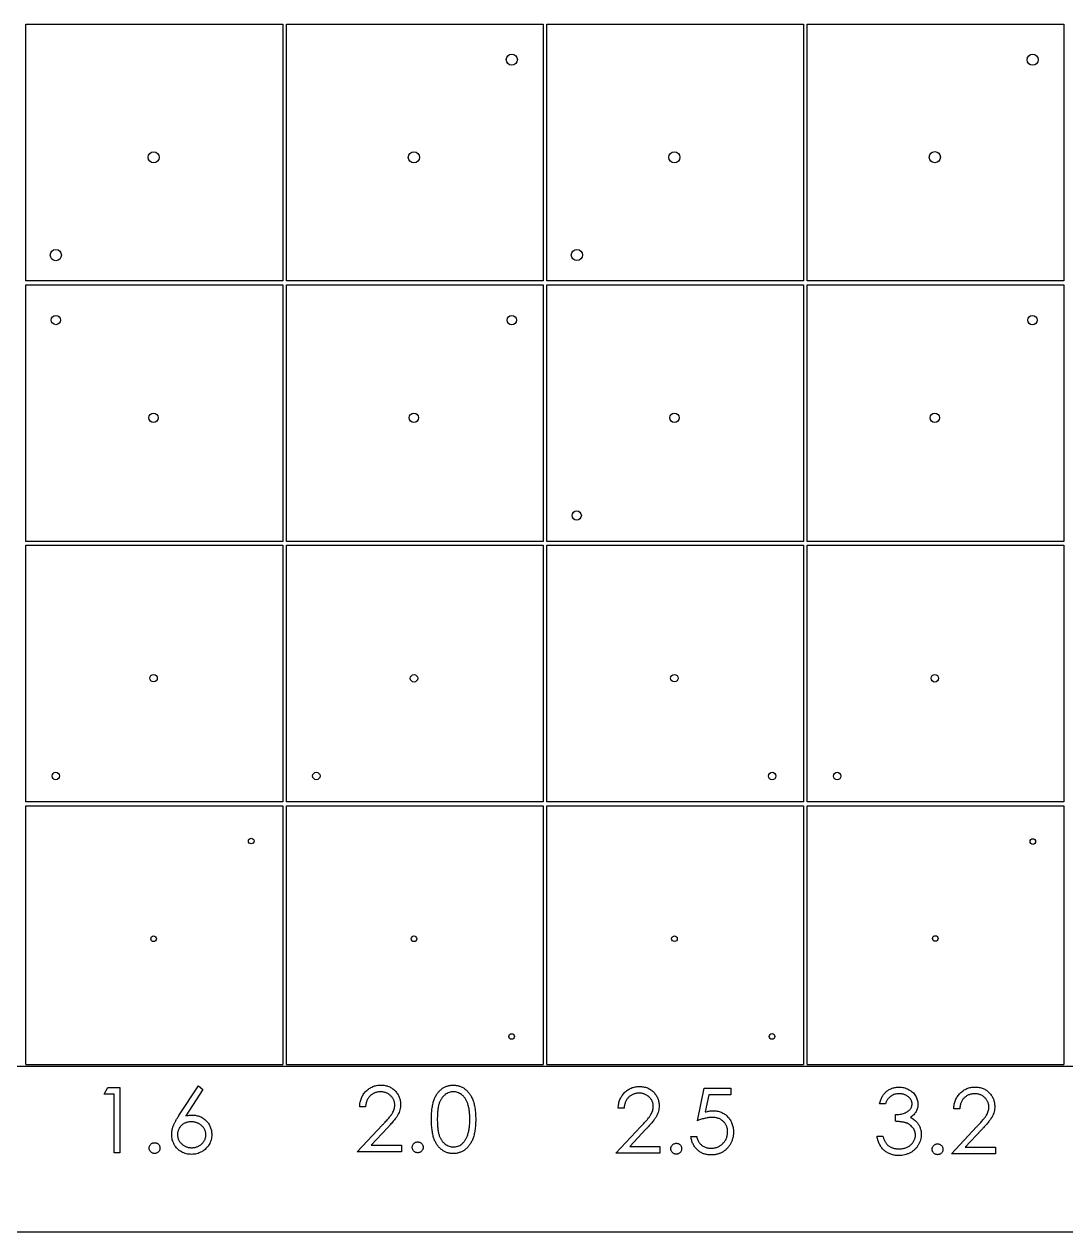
# Model space of a CAD drawing. Header units: millimetres. Extents: x -115 to 115, y -70 to 70.
# Drawn here: x -5.2 to 50.8, y -70 to -5.1 of the extents above; entities that cross this region are included whole.
import ezdxf

# ---------------------------------------------------------------- set-up
doc = ezdxf.new("R2010")
doc.units = ezdxf.units.MM

msp = doc.modelspace()

# ---------------------------------------------------------------- linework, layer by layer
at = {"color": 7, "linetype": 'Continuous', "lineweight": 25}
for p, q in [((-5.107, -18.9), (-5.107, -5.1)), ((-5.107, -5.1), (8.693, -5.1)), ((8.693, -5.1), (8.693, -18.9)), ((8.893, -18.9), (8.893, -5.1)), ((8.893, -5.1), (22.693, -5.1)), ((22.693, -5.1), (22.693, -18.9)), ((22.893, -5.1), (36.693, -5.1)), ((22.893, -18.9), (22.893, -5.1)), ((36.693, -5.1), (36.693, -18.9)), ((36.893, -18.9), (36.893, -5.1)), ((36.893, -5.1), (50.693, -5.1)), ((50.693, -5.1), (50.693, -18.9)), ((8.693, -18.9), (-5.107, -18.9)), ((-5.107, -32.9), (-5.107, -19.1)), ((-5.107, -19.1), (8.693, -19.1)), ((8.693, -19.1), (8.693, -32.9)), ((22.693, -18.9), (8.893, -18.9)), ((8.893, -19.1), (22.693, -19.1)), ((8.893, -32.9), (8.893, -19.1)), ((22.693, -19.1), (22.693, -32.9)), ((36.693, -18.9), (22.893, -18.9)), ((22.893, -19.1), (36.693, -19.1)), ((22.893, -32.9), (22.893, -19.1)), ((36.693, -19.1), (36.693, -32.9)), ((50.693, -18.9), (36.893, -18.9)), ((36.893, -32.9), (36.893, -19.1)), ((36.893, -19.1), (50.693, -19.1)), ((50.693, -19.1), (50.693, -32.9)), ((8.693, -32.9), (-5.107, -32.9)), ((22.693, -32.9), (8.893, -32.9)), ((36.693, -32.9), (22.893, -32.9)), ((50.693, -32.9), (36.893, -32.9)), ((-5.107, -46.9), (-5.107, -33.1)), ((-5.107, -33.1), (8.693, -33.1)), ((8.693, -33.1), (8.693, -46.9)), ((8.893, -33.1), (22.693, -33.1)), ((8.893, -46.9), (8.893, -33.1)), ((22.693, -33.1), (22.693, -46.9)), ((22.893, -46.9), (22.893, -33.1)), ((22.893, -33.1), (36.693, -33.1)), ((36.693, -33.1), (36.693, -46.9)), ((36.893, -33.1), (50.693, -33.1)), ((36.893, -46.9), (36.893, -33.1)), ((50.693, -33.1), (50.693, -46.9)), ((8.693, -46.9), (-5.107, -46.9)), ((-5.107, -61), (-5.107, -47.1)), ((-5.107, -47.1), (8.693, -47.1)), ((8.693, -47.1), (8.693, -61)), ((22.693, -46.9), (8.893, -46.9)), ((8.893, -47.1), (22.693, -47.1)), ((8.893, -61), (8.893, -47.1)), ((22.693, -47.1), (22.693, -61)), ((36.693, -46.9), (22.893, -46.9)), ((22.893, -61), (22.893, -47.1)), ((22.893, -47.1), (36.693, -47.1)), ((36.693, -47.1), (36.693, -61)), ((50.693, -46.9), (36.893, -46.9)), ((36.893, -47.1), (50.693, -47.1)), ((36.893, -61), (36.893, -47.1)), ((50.693, -47.1), (50.693, -61)), ((-5.107, -61), (8.693, -61)), ((8.893, -61), (22.693, -61)), ((22.893, -61), (36.693, -61)), ((36.893, -61), (50.693, -61)), ((-103.307, -61.1), (106.893, -61.1)), ((-0.91, -62.606), (-0.705, -62.247)), ((-0.705, -62.247), (-0.058, -62.247)), ((-0.058, -62.247), (-0.058, -65.747)), ((3.116, -63.755), (4.16, -62.157)), ((4.16, -62.157), (4.402, -62.347)), ((30.994, -64.029), (31.353, -62.279)), ((31.353, -62.279), (32.789, -62.279)), ((32.789, -62.279), (32.789, -62.638)), ((-0.372, -62.606), (-0.91, -62.606)), ((-0.372, -65.747), (-0.372, -62.606)), ((4.402, -62.347), (3.477, -63.762)), ((31.598, -62.638), (31.41, -63.558)), ((32.789, -62.638), (31.598, -62.638)), ((13.145, -63.282), (12.831, -63.282)), ((27.045, -63.356), (26.731, -63.356)), ((41.092, -63.117), (40.778, -63.117)), ((45.086, -63.387), (44.771, -63.387)), ((41.63, -64.06), (41.63, -63.701)), ((12.696, -65.705), (14.054, -64.256)), ((14.322, -64.411), (13.446, -65.346)), ((26.596, -65.779), (27.954, -64.33)), ((28.222, -64.485), (27.346, -65.42)), ((30.635, -64.881), (30.949, -64.881)), ((40.643, -64.867), (40.957, -64.867)), ((44.637, -65.81), (45.994, -64.361)), ((46.262, -64.516), (45.386, -65.451)), ((13.446, -65.346), (15.075, -65.346)), ((15.075, -65.346), (15.075, -65.705)), ((27.346, -65.42), (28.975, -65.42)), ((28.975, -65.42), (28.975, -65.779)), ((45.386, -65.451), (47.015, -65.451)), ((47.015, -65.451), (47.015, -65.81)), ((-0.058, -65.747), (-0.372, -65.747)), ((15.075, -65.705), (12.696, -65.705)), ((28.975, -65.779), (26.596, -65.779)), ((47.015, -65.81), (44.637, -65.81)), ((-115, -70), (115, -70))]:
    msp.add_line(p, q, dxfattribs=at)
for centre, radius in [((21.01, -7.006), 0.3), ((49.01, -7.012), 0.3), ((1.755, -12.255), 0.3), ((15.745, -12.257), 0.3), ((29.75, -12.255), 0.3), ((43.75, -12.248), 0.3), ((-3.503, -17.512), 0.3), ((24.508, -17.508), 0.3), ((-3.499, -21), 0.25), ((21.005, -21.001), 0.25), ((48.999, -21.004), 0.25), ((1.747, -26.251), 0.25), ((15.747, -26.254), 0.25), ((29.749, -26.252), 0.25), ((43.746, -26.252), 0.25), ((24.498, -31.504), 0.25), ((1.753, -40.247), 0.2), ((15.753, -40.254), 0.2), ((29.748, -40.248), 0.2), ((43.752, -40.252), 0.2), ((-3.506, -45.503), 0.2), ((10.501, -45.503), 0.2), ((35.005, -45.506), 0.2), ((38.497, -45.506), 0.2), ((7, -49.001), 0.15), ((49.016, -49.026), 0.15), ((1.751, -54.251), 0.15), ((15.75, -54.251), 0.15), ((29.752, -54.247), 0.15), ((43.774, -54.238), 0.15), ((20.999, -59.501), 0.15), ((35, -59.5), 0.15)]:
    msp.add_circle(centre, radius, dxfattribs=at)
for points, knots in [([(12.831, -63.282), (12.833, -63.24), (12.837, -63.158), (12.856, -63.039), (12.883, -62.925), (12.921, -62.817), (12.968, -62.714), (13.025, -62.617), (13.092, -62.526), (13.168, -62.442), (13.251, -62.365), (13.341, -62.298), (13.434, -62.242), (13.532, -62.195), (13.636, -62.16), (13.744, -62.133), (13.857, -62.118), (13.933, -62.116), (13.973, -62.115)], [0, 0, 0, 0, 0.068791, 0.135103, 0.198979, 0.261904, 0.323495, 0.385195, 0.446969, 0.509765, 0.572251, 0.633405, 0.693251, 0.752583, 0.812579, 0.873275, 0.93555, 1, 1, 1, 1]), ([(13.973, -62.115), (14.011, -62.116), (14.086, -62.118), (14.196, -62.133), (14.301, -62.157), (14.4, -62.19), (14.493, -62.235), (14.581, -62.289), (14.664, -62.351), (14.738, -62.424), (14.807, -62.502), (14.866, -62.586), (14.917, -62.672), (14.959, -62.762), (14.99, -62.855), (15.013, -62.952), (15.027, -63.053), (15.029, -63.121), (15.03, -63.156)], [0, 0, 0, 0, 0.0694755, 0.1365168, 0.2007888, 0.2638297, 0.325735, 0.3872907, 0.4495092, 0.5129678, 0.5762752, 0.6375801, 0.6979026, 0.7571721, 0.8165985, 0.8766532, 0.9372896, 1, 1, 1, 1]), ([(16.69, -63.956), (16.69, -63.9), (16.691, -63.791), (16.698, -63.632), (16.71, -63.483), (16.726, -63.344), (16.746, -63.215), (16.772, -63.096), (16.802, -62.986), (16.836, -62.886), (16.875, -62.793), (16.918, -62.707), (16.965, -62.626), (17.015, -62.551), (17.07, -62.482), (17.127, -62.419), (17.189, -62.362), (17.255, -62.31), (17.324, -62.265), (17.394, -62.225), (17.467, -62.19), (17.542, -62.163), (17.619, -62.141), (17.698, -62.126), (17.778, -62.116), (17.833, -62.116), (17.86, -62.115)], [0, 0, 0, 0, 0.068595, 0.133246, 0.194313, 0.251279, 0.304513, 0.354235, 0.400481, 0.443411, 0.484015, 0.523252, 0.561042, 0.5979, 0.633518, 0.668314, 0.702496, 0.736685, 0.770293, 0.803437, 0.835913, 0.86846, 0.900847, 0.933467, 0.966258, 1, 1, 1, 1]), ([(17.86, -62.115), (17.888, -62.116), (17.943, -62.117), (18.025, -62.126), (18.105, -62.141), (18.183, -62.163), (18.259, -62.19), (18.333, -62.225), (18.405, -62.264), (18.475, -62.311), (18.542, -62.363), (18.605, -62.422), (18.665, -62.487), (18.722, -62.557), (18.774, -62.634), (18.823, -62.717), (18.868, -62.807), (18.91, -62.902), (18.947, -63.005), (18.98, -63.116), (19.007, -63.236), (19.03, -63.363), (19.047, -63.5), (19.06, -63.644), (19.066, -63.798), (19.068, -63.902), (19.068, -63.956)], [0, 0, 0, 0, 0.033788, 0.067194, 0.099862, 0.132567, 0.165151, 0.197913, 0.231319, 0.265083, 0.299255, 0.334399, 0.369943, 0.406284, 0.444064, 0.482998, 0.523354, 0.565537, 0.609613, 0.656391, 0.705885, 0.758325, 0.813832, 0.872795, 0.934722, 1, 1, 1, 1]), ([(26.731, -63.356), (26.733, -63.314), (26.737, -63.232), (26.756, -63.113), (26.783, -62.999), (26.821, -62.891), (26.868, -62.788), (26.925, -62.691), (26.992, -62.6), (27.068, -62.516), (27.151, -62.439), (27.24, -62.372), (27.334, -62.316), (27.432, -62.269), (27.536, -62.233), (27.644, -62.207), (27.756, -62.191), (27.833, -62.19), (27.872, -62.189)], [0, 0, 0, 0, 0.0687908, 0.1351033, 0.1989787, 0.2619043, 0.323495, 0.3851954, 0.4469692, 0.5097648, 0.5722506, 0.6334052, 0.6932512, 0.7525832, 0.8125793, 0.8732751, 0.9355499, 1, 1, 1, 1]), ([(27.872, -62.189), (27.911, -62.19), (27.986, -62.192), (28.096, -62.207), (28.201, -62.23), (28.3, -62.264), (28.393, -62.309), (28.481, -62.362), (28.564, -62.425), (28.638, -62.498), (28.707, -62.576), (28.766, -62.66), (28.816, -62.746), (28.859, -62.835), (28.89, -62.929), (28.913, -63.026), (28.927, -63.127), (28.929, -63.195), (28.93, -63.229)], [0, 0, 0, 0, 0.069475, 0.136517, 0.200789, 0.26383, 0.325735, 0.387291, 0.449509, 0.512968, 0.576275, 0.63758, 0.697903, 0.757172, 0.816599, 0.876653, 0.93729, 1, 1, 1, 1]), ([(40.778, -63.117), (40.786, -63.082), (40.803, -63.013), (40.838, -62.915), (40.875, -62.822), (40.921, -62.736), (40.97, -62.655), (41.027, -62.581), (41.088, -62.513), (41.156, -62.452), (41.227, -62.397), (41.303, -62.35), (41.381, -62.31), (41.463, -62.277), (41.548, -62.252), (41.636, -62.233), (41.727, -62.222), (41.788, -62.221), (41.82, -62.22)], [0, 0, 0, 0, 0.072625, 0.141977, 0.208985, 0.273957, 0.336889, 0.398745, 0.460116, 0.520825, 0.580994, 0.640152, 0.698622, 0.757271, 0.816427, 0.876254, 0.937165, 1, 1, 1, 1]), ([(41.82, -62.22), (41.865, -62.221), (41.956, -62.224), (42.089, -62.249), (42.217, -62.288), (42.338, -62.343), (42.452, -62.41), (42.552, -62.49), (42.639, -62.581), (42.712, -62.682), (42.769, -62.79), (42.811, -62.9), (42.837, -63.014), (42.84, -63.091), (42.842, -63.129)], [0, 0, 0, 0, 0.090254, 0.17854, 0.266093, 0.354631, 0.441886, 0.525747, 0.608114, 0.690197, 0.770821, 0.848326, 0.924012, 1, 1, 1, 1]), ([(44.771, -63.387), (44.773, -63.345), (44.777, -63.263), (44.796, -63.144), (44.823, -63.03), (44.861, -62.922), (44.909, -62.819), (44.965, -62.722), (45.033, -62.631), (45.109, -62.547), (45.192, -62.47), (45.281, -62.403), (45.375, -62.347), (45.473, -62.3), (45.576, -62.264), (45.684, -62.238), (45.797, -62.222), (45.874, -62.221), (45.913, -62.22)], [0, 0, 0, 0, 0.068791, 0.135103, 0.198979, 0.261904, 0.323495, 0.385195, 0.446969, 0.509765, 0.572251, 0.633405, 0.693251, 0.752583, 0.812579, 0.873275, 0.93555, 1, 1, 1, 1]), ([(45.913, -62.22), (45.951, -62.221), (46.027, -62.223), (46.137, -62.238), (46.241, -62.261), (46.341, -62.295), (46.434, -62.34), (46.521, -62.393), (46.604, -62.456), (46.679, -62.529), (46.747, -62.607), (46.806, -62.691), (46.857, -62.777), (46.899, -62.866), (46.93, -62.96), (46.954, -63.057), (46.967, -63.158), (46.969, -63.226), (46.97, -63.26)], [0, 0, 0, 0, 0.069475, 0.136517, 0.200789, 0.26383, 0.325735, 0.387291, 0.449509, 0.512968, 0.576275, 0.63758, 0.697903, 0.757172, 0.816599, 0.876653, 0.93729, 1, 1, 1, 1]), ([(13.956, -62.474), (13.929, -62.475), (13.875, -62.476), (13.796, -62.486), (13.721, -62.503), (13.649, -62.526), (13.581, -62.556), (13.516, -62.592), (13.455, -62.636), (13.397, -62.686), (13.345, -62.741), (13.298, -62.803), (13.258, -62.869), (13.222, -62.941), (13.193, -63.019), (13.171, -63.102), (13.154, -63.19), (13.148, -63.251), (13.145, -63.282)], [0, 0, 0, 0, 0.064439, 0.126547, 0.186887, 0.245878, 0.304041, 0.362191, 0.420976, 0.48066, 0.5406, 0.600689, 0.661936, 0.724443, 0.789038, 0.856314, 0.926352, 1, 1, 1, 1]), ([(14.716, -63.184), (14.715, -63.16), (14.714, -63.113), (14.703, -63.044), (14.686, -62.977), (14.662, -62.913), (14.631, -62.851), (14.592, -62.793), (14.548, -62.736), (14.496, -62.683), (14.44, -62.634), (14.38, -62.591), (14.317, -62.555), (14.251, -62.525), (14.182, -62.502), (14.109, -62.486), (14.034, -62.476), (13.983, -62.475), (13.956, -62.474)], [0, 0, 0, 0, 0.061965, 0.122122, 0.180988, 0.239933, 0.299906, 0.359989, 0.421776, 0.486576, 0.551535, 0.615018, 0.677259, 0.73973, 0.80305, 0.866495, 0.931973, 1, 1, 1, 1]), ([(17.871, -62.474), (17.832, -62.476), (17.755, -62.48), (17.64, -62.509), (17.53, -62.559), (17.443, -62.614), (17.376, -62.666), (17.329, -62.712), (17.285, -62.761), (17.244, -62.816), (17.206, -62.874), (17.171, -62.937), (17.14, -63.005), (17.111, -63.077), (17.085, -63.157), (17.064, -63.245), (17.045, -63.341), (17.031, -63.447), (17.019, -63.561), (17.011, -63.685), (17.005, -63.817), (17.004, -63.908), (17.004, -63.955)], [0, 0, 0, 0, 0.0603866, 0.1208832, 0.1827546, 0.247811, 0.2812991, 0.3150876, 0.3497024, 0.3848566, 0.4209662, 0.4585112, 0.4971747, 0.537602, 0.580503, 0.6274675, 0.6783882, 0.7339832, 0.7937467, 0.8577137, 0.9266979, 1, 1, 1, 1]), ([(18.754, -63.955), (18.754, -63.913), (18.753, -63.83), (18.748, -63.71), (18.738, -63.595), (18.726, -63.487), (18.709, -63.384), (18.69, -63.286), (18.665, -63.195), (18.638, -63.11), (18.607, -63.03), (18.573, -62.956), (18.537, -62.887), (18.497, -62.824), (18.455, -62.766), (18.41, -62.714), (18.362, -62.667), (18.295, -62.614), (18.208, -62.559), (18.099, -62.509), (17.986, -62.48), (17.909, -62.476), (17.871, -62.474)], [0, 0, 0, 0, 0.065681, 0.128486, 0.188175, 0.245106, 0.299448, 0.350823, 0.399942, 0.446672, 0.491255, 0.533376, 0.573853, 0.612526, 0.649597, 0.685532, 0.720106, 0.753838, 0.818925, 0.880493, 0.940311, 1, 1, 1, 1]), ([(27.856, -62.548), (27.829, -62.549), (27.775, -62.55), (27.696, -62.56), (27.621, -62.577), (27.549, -62.6), (27.481, -62.629), (27.416, -62.666), (27.355, -62.71), (27.297, -62.759), (27.244, -62.815), (27.198, -62.876), (27.157, -62.943), (27.122, -63.015), (27.093, -63.093), (27.071, -63.176), (27.054, -63.264), (27.048, -63.324), (27.045, -63.356)], [0, 0, 0, 0, 0.064439, 0.126547, 0.186887, 0.245878, 0.304041, 0.362191, 0.420976, 0.48066, 0.5406, 0.600689, 0.661936, 0.724443, 0.789038, 0.856314, 0.926352, 1, 1, 1, 1]), ([(28.616, -63.257), (28.615, -63.234), (28.614, -63.186), (28.603, -63.117), (28.586, -63.051), (28.562, -62.987), (28.53, -62.925), (28.492, -62.866), (28.447, -62.81), (28.396, -62.757), (28.34, -62.708), (28.28, -62.665), (28.217, -62.629), (28.151, -62.599), (28.082, -62.576), (28.009, -62.56), (27.934, -62.55), (27.882, -62.549), (27.856, -62.548)], [0, 0, 0, 0, 0.061965, 0.122122, 0.180988, 0.239933, 0.299906, 0.359989, 0.421776, 0.486576, 0.551535, 0.615018, 0.677259, 0.73973, 0.80305, 0.866495, 0.931973, 1, 1, 1, 1]), ([(41.824, -62.579), (41.784, -62.58), (41.706, -62.583), (41.594, -62.607), (41.49, -62.645), (41.41, -62.69), (41.351, -62.735), (41.309, -62.774), (41.268, -62.817), (41.23, -62.868), (41.192, -62.922), (41.157, -62.982), (41.123, -63.048), (41.102, -63.094), (41.092, -63.117)], [0, 0, 0, 0, 0.1227119, 0.239685, 0.3518159, 0.4637661, 0.5208178, 0.5794483, 0.6406041, 0.7052975, 0.7736339, 0.8446694, 0.9200565, 1, 1, 1, 1]), ([(42.528, -63.128), (42.527, -63.11), (42.527, -63.073), (42.516, -63.02), (42.501, -62.969), (42.479, -62.919), (42.45, -62.871), (42.416, -62.826), (42.375, -62.782), (42.328, -62.741), (42.278, -62.703), (42.222, -62.67), (42.164, -62.642), (42.102, -62.618), (42.037, -62.601), (41.969, -62.588), (41.897, -62.581), (41.849, -62.579), (41.824, -62.579)], [0, 0, 0, 0, 0.055275, 0.109966, 0.163247, 0.218076, 0.273301, 0.330909, 0.390995, 0.454176, 0.518862, 0.583311, 0.648517, 0.715031, 0.782502, 0.852323, 0.924928, 1, 1, 1, 1]), ([(45.897, -62.579), (45.869, -62.58), (45.816, -62.581), (45.737, -62.591), (45.661, -62.608), (45.59, -62.631), (45.521, -62.66), (45.456, -62.697), (45.395, -62.741), (45.338, -62.791), (45.285, -62.846), (45.238, -62.907), (45.198, -62.974), (45.162, -63.046), (45.134, -63.124), (45.112, -63.207), (45.094, -63.295), (45.088, -63.355), (45.086, -63.387)], [0, 0, 0, 0, 0.064439, 0.126547, 0.186887, 0.245878, 0.304041, 0.362191, 0.420976, 0.48066, 0.5406, 0.600689, 0.661936, 0.724443, 0.789038, 0.856314, 0.926352, 1, 1, 1, 1]), ([(46.656, -63.288), (46.655, -63.265), (46.654, -63.217), (46.643, -63.148), (46.626, -63.082), (46.602, -63.018), (46.571, -62.956), (46.532, -62.898), (46.488, -62.841), (46.437, -62.788), (46.38, -62.739), (46.321, -62.696), (46.258, -62.66), (46.191, -62.63), (46.122, -62.607), (46.05, -62.591), (45.974, -62.581), (45.923, -62.58), (45.897, -62.579)], [0, 0, 0, 0, 0.061965, 0.122122, 0.180988, 0.239933, 0.299906, 0.359989, 0.421776, 0.486576, 0.551535, 0.615018, 0.677259, 0.73973, 0.80305, 0.866495, 0.931973, 1, 1, 1, 1]), ([(14.054, -64.256), (14.087, -64.222), (14.15, -64.156), (14.24, -64.059), (14.321, -63.969), (14.393, -63.886), (14.455, -63.81), (14.51, -63.742), (14.554, -63.679), (14.601, -63.606), (14.647, -63.517), (14.687, -63.409), (14.711, -63.297), (14.714, -63.222), (14.716, -63.184)], [0, 0, 0, 0, 0.110803, 0.212829, 0.306101, 0.390647, 0.466924, 0.534481, 0.593587, 0.644557, 0.7362, 0.825024, 0.911986, 1, 1, 1, 1]), ([(15.03, -63.156), (15.028, -63.204), (15.025, -63.301), (14.996, -63.443), (14.951, -63.581), (14.897, -63.691), (14.843, -63.781), (14.794, -63.854), (14.736, -63.933), (14.67, -64.018), (14.595, -64.108), (14.512, -64.205), (14.42, -64.306), (14.355, -64.375), (14.322, -64.411)], [0, 0, 0, 0, 0.098702, 0.195672, 0.292422, 0.391343, 0.444462, 0.504229, 0.570352, 0.642546, 0.722288, 0.807921, 0.90047, 1, 1, 1, 1]), ([(27.954, -64.33), (27.987, -64.296), (28.05, -64.229), (28.14, -64.133), (28.221, -64.043), (28.293, -63.96), (28.355, -63.884), (28.409, -63.815), (28.453, -63.753), (28.501, -63.68), (28.547, -63.591), (28.587, -63.483), (28.611, -63.371), (28.614, -63.295), (28.616, -63.257)], [0, 0, 0, 0, 0.110803, 0.212829, 0.306101, 0.390647, 0.466924, 0.534481, 0.593587, 0.644557, 0.7362, 0.825024, 0.911986, 1, 1, 1, 1]), ([(28.93, -63.229), (28.928, -63.278), (28.925, -63.375), (28.896, -63.517), (28.851, -63.654), (28.797, -63.765), (28.743, -63.854), (28.693, -63.928), (28.636, -64.007), (28.569, -64.091), (28.495, -64.182), (28.412, -64.278), (28.32, -64.38), (28.255, -64.449), (28.222, -64.485)], [0, 0, 0, 0, 0.098702, 0.195672, 0.292422, 0.391343, 0.444462, 0.504229, 0.570352, 0.642546, 0.722288, 0.807921, 0.90047, 1, 1, 1, 1]), ([(31.41, -63.558), (31.447, -63.548), (31.518, -63.528), (31.624, -63.506), (31.725, -63.493), (31.79, -63.491), (31.822, -63.49)], [0, 0, 0, 0, 0.2750684, 0.5329015, 0.7739735, 1, 1, 1, 1]), ([(31.822, -63.49), (31.861, -63.491), (31.938, -63.493), (32.05, -63.509), (32.157, -63.534), (32.26, -63.569), (32.356, -63.614), (32.447, -63.67), (32.533, -63.735), (32.613, -63.811), (32.686, -63.894), (32.75, -63.983), (32.804, -64.077), (32.847, -64.178), (32.882, -64.284), (32.905, -64.396), (32.921, -64.514), (32.922, -64.594), (32.923, -64.635)], [0, 0, 0, 0, 0.065808, 0.129394, 0.190894, 0.251281, 0.310815, 0.370371, 0.430768, 0.492881, 0.555104, 0.616067, 0.677256, 0.73826, 0.800762, 0.864778, 0.931045, 1, 1, 1, 1]), ([(41.63, -63.701), (41.674, -63.7), (41.759, -63.699), (41.882, -63.681), (42.001, -63.657), (42.111, -63.62), (42.212, -63.577), (42.299, -63.527), (42.372, -63.472), (42.43, -63.41), (42.473, -63.344), (42.505, -63.275), (42.524, -63.202), (42.527, -63.153), (42.528, -63.128)], [0, 0, 0, 0, 0.110166, 0.215787, 0.318027, 0.417574, 0.51165, 0.596162, 0.672935, 0.74367, 0.810677, 0.874059, 0.936696, 1, 1, 1, 1]), ([(42.842, -63.129), (42.841, -63.166), (42.838, -63.239), (42.819, -63.344), (42.787, -63.444), (42.742, -63.538), (42.683, -63.626), (42.613, -63.707), (42.529, -63.783), (42.466, -63.827), (42.433, -63.849)], [0, 0, 0, 0, 0.128068, 0.250608, 0.37063, 0.490072, 0.610375, 0.734313, 0.863217, 1, 1, 1, 1]), ([(45.994, -64.361), (46.027, -64.327), (46.091, -64.26), (46.18, -64.164), (46.261, -64.074), (46.333, -63.991), (46.395, -63.915), (46.45, -63.846), (46.494, -63.784), (46.542, -63.711), (46.588, -63.622), (46.627, -63.514), (46.652, -63.402), (46.655, -63.326), (46.656, -63.288)], [0, 0, 0, 0, 0.110803, 0.212829, 0.306101, 0.390647, 0.466924, 0.534481, 0.593587, 0.644557, 0.7362, 0.825024, 0.911986, 1, 1, 1, 1]), ([(46.97, -63.26), (46.968, -63.309), (46.965, -63.406), (46.936, -63.548), (46.892, -63.685), (46.838, -63.796), (46.783, -63.885), (46.734, -63.959), (46.677, -64.038), (46.61, -64.122), (46.535, -64.213), (46.452, -64.309), (46.36, -64.411), (46.296, -64.48), (46.262, -64.516)], [0, 0, 0, 0, 0.098702, 0.195672, 0.292422, 0.391343, 0.444462, 0.504229, 0.570352, 0.642546, 0.722288, 0.807921, 0.90047, 1, 1, 1, 1]), ([(2.724, -64.771), (2.726, -64.735), (2.728, -64.662), (2.745, -64.55), (2.772, -64.436), (2.802, -64.339), (2.834, -64.26), (2.861, -64.196), (2.894, -64.13), (2.93, -64.061), (2.97, -63.988), (3.015, -63.913), (3.064, -63.835), (3.098, -63.782), (3.116, -63.755)], [0, 0, 0, 0, 0.097818, 0.199726, 0.305276, 0.415811, 0.474472, 0.537274, 0.603657, 0.674299, 0.749834, 0.828598, 0.912378, 1, 1, 1, 1]), ([(3.774, -64.087), (3.747, -64.088), (3.695, -64.089), (3.619, -64.098), (3.547, -64.115), (3.477, -64.136), (3.413, -64.165), (3.352, -64.2), (3.295, -64.242), (3.242, -64.289), (3.194, -64.341), (3.153, -64.397), (3.118, -64.454), (3.089, -64.515), (3.066, -64.578), (3.05, -64.644), (3.041, -64.713), (3.039, -64.76), (3.039, -64.784)], [0, 0, 0, 0, 0.070599, 0.137901, 0.203196, 0.26679, 0.329106, 0.390654, 0.452653, 0.515748, 0.577926, 0.63893, 0.698351, 0.757296, 0.816394, 0.876267, 0.936817, 1, 1, 1, 1]), ([(3.477, -63.762), (3.539, -63.752), (3.659, -63.733), (3.781, -63.73), (3.84, -63.728)], [0, 0, 0, 0, 0.512659, 1, 1, 1, 1]), ([(4.564, -64.784), (4.564, -64.76), (4.563, -64.713), (4.55, -64.644), (4.533, -64.578), (4.508, -64.515), (4.475, -64.454), (4.434, -64.396), (4.387, -64.341), (4.333, -64.289), (4.274, -64.242), (4.212, -64.2), (4.146, -64.165), (4.078, -64.136), (4.006, -64.115), (3.932, -64.098), (3.854, -64.089), (3.801, -64.088), (3.774, -64.087)], [0, 0, 0, 0, 0.061138, 0.119994, 0.178225, 0.236256, 0.294929, 0.354716, 0.41673, 0.480664, 0.545832, 0.609758, 0.672971, 0.736017, 0.799839, 0.864775, 0.931088, 1, 1, 1, 1]), ([(3.84, -63.728), (3.876, -63.729), (3.946, -63.731), (4.048, -63.745), (4.147, -63.768), (4.242, -63.801), (4.332, -63.844), (4.418, -63.895), (4.5, -63.957), (4.577, -64.026), (4.648, -64.103), (4.71, -64.184), (4.762, -64.27), (4.804, -64.361), (4.837, -64.456), (4.861, -64.555), (4.875, -64.659), (4.877, -64.729), (4.878, -64.765)], [0, 0, 0, 0, 0.0652308, 0.1284049, 0.1900671, 0.2509434, 0.3115458, 0.3728628, 0.4350237, 0.4990717, 0.5630911, 0.6255101, 0.68668, 0.7472825, 0.8085635, 0.8707421, 0.934341, 1, 1, 1, 1]), ([(17.86, -65.795), (17.833, -65.794), (17.778, -65.793), (17.698, -65.784), (17.619, -65.768), (17.543, -65.747), (17.468, -65.721), (17.396, -65.687), (17.326, -65.647), (17.258, -65.602), (17.193, -65.551), (17.13, -65.494), (17.073, -65.431), (17.019, -65.361), (16.968, -65.287), (16.921, -65.206), (16.878, -65.119), (16.838, -65.025), (16.803, -64.924), (16.772, -64.814), (16.748, -64.694), (16.727, -64.565), (16.71, -64.426), (16.698, -64.278), (16.691, -64.12), (16.69, -64.012), (16.69, -63.956)], [0, 0, 0, 0, 0.033787, 0.066622, 0.099285, 0.131361, 0.163585, 0.196104, 0.228902, 0.262158, 0.295991, 0.330218, 0.36506, 0.400951, 0.43762, 0.475708, 0.515381, 0.556414, 0.599765, 0.646424, 0.696431, 0.749782, 0.806573, 0.867436, 0.931887, 1, 1, 1, 1]), ([(17.004, -63.955), (17.004, -64.002), (17.005, -64.092), (17.011, -64.224), (17.019, -64.347), (17.029, -64.461), (17.045, -64.567), (17.063, -64.663), (17.085, -64.751), (17.11, -64.831), (17.139, -64.903), (17.171, -64.971), (17.205, -65.034), (17.243, -65.093), (17.284, -65.147), (17.328, -65.197), (17.377, -65.242), (17.443, -65.296), (17.531, -65.351), (17.641, -65.399), (17.755, -65.43), (17.832, -65.434), (17.871, -65.436)], [0, 0, 0, 0, 0.072951, 0.141584, 0.205926, 0.265301, 0.320597, 0.371817, 0.41879, 0.461699, 0.502134, 0.540804, 0.578181, 0.614297, 0.649678, 0.684299, 0.718359, 0.752081, 0.817652, 0.879722, 0.939966, 1, 1, 1, 1]), ([(19.068, -63.956), (19.068, -64.01), (19.066, -64.114), (19.06, -64.267), (19.047, -64.411), (19.031, -64.546), (19.008, -64.673), (18.981, -64.792), (18.95, -64.903), (18.912, -65.005), (18.871, -65.1), (18.826, -65.189), (18.777, -65.272), (18.725, -65.349), (18.669, -65.421), (18.608, -65.485), (18.544, -65.544), (18.477, -65.597), (18.406, -65.643), (18.335, -65.684), (18.26, -65.717), (18.184, -65.746), (18.106, -65.768), (18.025, -65.783), (17.944, -65.793), (17.888, -65.794), (17.86, -65.795)], [0, 0, 0, 0, 0.065063, 0.126773, 0.185516, 0.240765, 0.29298, 0.34225, 0.388919, 0.432776, 0.474628, 0.514775, 0.553606, 0.591426, 0.628028, 0.663804, 0.698984, 0.733591, 0.767628, 0.801208, 0.834264, 0.866981, 0.89972, 0.932702, 0.966176, 1, 1, 1, 1]), ([(18.622, -64.835), (18.632, -64.804), (18.654, -64.74), (18.681, -64.642), (18.703, -64.539), (18.723, -64.431), (18.736, -64.319), (18.747, -64.202), (18.753, -64.08), (18.754, -63.997), (18.754, -63.955)], [0, 0, 0, 0, 0.110588, 0.224542, 0.342503, 0.464324, 0.590756, 0.722227, 0.858843, 1, 1, 1, 1]), ([(31.765, -63.849), (31.738, -63.85), (31.682, -63.851), (31.596, -63.86), (31.506, -63.874), (31.411, -63.894), (31.313, -63.919), (31.21, -63.95), (31.103, -63.987), (31.031, -64.014), (30.994, -64.029)], [0, 0, 0, 0, 0.102203, 0.211023, 0.3251, 0.446502, 0.573788, 0.708901, 0.850358, 1, 1, 1, 1]), ([(32.609, -64.622), (32.608, -64.594), (32.607, -64.539), (32.597, -64.458), (32.578, -64.382), (32.553, -64.31), (32.521, -64.242), (32.481, -64.178), (32.434, -64.118), (32.38, -64.063), (32.321, -64.012), (32.255, -63.969), (32.185, -63.932), (32.111, -63.901), (32.031, -63.878), (31.946, -63.861), (31.857, -63.851), (31.796, -63.85), (31.765, -63.849)], [0, 0, 0, 0, 0.065351, 0.127916, 0.18836, 0.247216, 0.30563, 0.36377, 0.422661, 0.482687, 0.5433, 0.604118, 0.664965, 0.727413, 0.791468, 0.858055, 0.927037, 1, 1, 1, 1]), ([(42.707, -64.8), (42.706, -64.767), (42.703, -64.702), (42.679, -64.607), (42.641, -64.514), (42.587, -64.427), (42.522, -64.347), (42.446, -64.274), (42.358, -64.215), (42.277, -64.174), (42.205, -64.146), (42.143, -64.127), (42.075, -64.111), (41.999, -64.097), (41.917, -64.084), (41.828, -64.074), (41.731, -64.065), (41.665, -64.062), (41.63, -64.06)], [0, 0, 0, 0, 0.066909, 0.133485, 0.201035, 0.271234, 0.34288, 0.413836, 0.485977, 0.56023, 0.599884, 0.644055, 0.691892, 0.744688, 0.801492, 0.862858, 0.929328, 1, 1, 1, 1]), ([(42.433, -63.849), (42.47, -63.867), (42.544, -63.903), (42.645, -63.973), (42.736, -64.053), (42.787, -64.116), (42.812, -64.148)], [0, 0, 0, 0, 0.25388, 0.503009, 0.750291, 1, 1, 1, 1]), ([(42.812, -64.148), (42.829, -64.171), (42.863, -64.217), (42.904, -64.29), (42.941, -64.365), (42.971, -64.442), (42.993, -64.521), (43.009, -64.602), (43.019, -64.685), (43.021, -64.742), (43.021, -64.77)], [0, 0, 0, 0, 0.1281355, 0.2541727, 0.3781116, 0.5017123, 0.6239863, 0.7470956, 0.8728746, 1, 1, 1, 1]), ([(3.785, -65.837), (3.737, -65.835), (3.644, -65.832), (3.507, -65.805), (3.375, -65.762), (3.25, -65.702), (3.133, -65.625), (3.029, -65.534), (2.938, -65.429), (2.862, -65.31), (2.802, -65.183), (2.756, -65.05), (2.73, -64.912), (2.726, -64.818), (2.724, -64.771)], [0, 0, 0, 0, 0.084335, 0.167052, 0.249566, 0.33274, 0.415915, 0.497828, 0.580373, 0.6646, 0.749467, 0.83251, 0.915639, 1, 1, 1, 1]), ([(3.039, -64.784), (3.039, -64.808), (3.04, -64.854), (3.052, -64.922), (3.069, -64.988), (3.094, -65.051), (3.124, -65.112), (3.164, -65.169), (3.208, -65.225), (3.261, -65.276), (3.318, -65.323), (3.378, -65.364), (3.442, -65.4), (3.508, -65.428), (3.577, -65.451), (3.649, -65.467), (3.725, -65.476), (3.775, -65.477), (3.801, -65.478)], [0, 0, 0, 0, 0.061842, 0.121262, 0.180746, 0.239231, 0.298308, 0.358183, 0.420359, 0.484792, 0.549938, 0.613718, 0.676681, 0.739154, 0.8022, 0.86674, 0.93205, 1, 1, 1, 1]), ([(4.878, -64.765), (4.877, -64.814), (4.874, -64.91), (4.846, -65.051), (4.803, -65.184), (4.741, -65.309), (4.664, -65.425), (4.57, -65.528), (4.463, -65.62), (4.341, -65.696), (4.21, -65.759), (4.073, -65.804), (3.93, -65.832), (3.834, -65.835), (3.785, -65.837)], [0, 0, 0, 0, 0.085948, 0.169125, 0.250399, 0.33229, 0.413364, 0.494172, 0.576022, 0.660757, 0.745783, 0.830044, 0.914028, 1, 1, 1, 1]), ([(3.801, -65.478), (3.827, -65.477), (3.878, -65.476), (3.953, -65.467), (4.026, -65.451), (4.095, -65.428), (4.161, -65.4), (4.224, -65.365), (4.284, -65.323), (4.341, -65.276), (4.394, -65.224), (4.439, -65.169), (4.478, -65.111), (4.509, -65.051), (4.534, -64.988), (4.551, -64.922), (4.562, -64.854), (4.564, -64.808), (4.564, -64.784)], [0, 0, 0, 0, 0.067962, 0.133283, 0.197835, 0.260892, 0.323377, 0.38635, 0.449638, 0.514795, 0.57924, 0.641814, 0.701359, 0.760727, 0.819222, 0.878716, 0.938147, 1, 1, 1, 1]), ([(17.871, -65.436), (17.91, -65.434), (17.987, -65.431), (18.1, -65.4), (18.21, -65.354), (18.296, -65.299), (18.361, -65.246), (18.408, -65.202), (18.451, -65.152), (18.492, -65.098), (18.53, -65.039), (18.564, -64.975), (18.595, -64.907), (18.613, -64.859), (18.622, -64.835)], [0, 0, 0, 0, 0.112813, 0.225394, 0.339595, 0.459675, 0.521735, 0.583926, 0.648174, 0.713881, 0.781004, 0.851451, 0.924051, 1, 1, 1, 1]), ([(31.703, -65.868), (31.668, -65.868), (31.599, -65.866), (31.499, -65.852), (31.402, -65.832), (31.31, -65.801), (31.221, -65.763), (31.138, -65.714), (31.057, -65.659), (30.983, -65.594), (30.914, -65.523), (30.852, -65.446), (30.797, -65.365), (30.749, -65.278), (30.709, -65.186), (30.677, -65.089), (30.651, -64.987), (30.64, -64.917), (30.635, -64.881)], [0, 0, 0, 0, 0.065421, 0.128708, 0.190236, 0.250724, 0.310637, 0.370766, 0.431615, 0.493523, 0.555883, 0.617342, 0.678668, 0.740711, 0.802985, 0.866803, 0.932347, 1, 1, 1, 1]), ([(30.949, -64.881), (30.957, -64.915), (30.971, -64.979), (31.004, -65.069), (31.044, -65.149), (31.091, -65.221), (31.148, -65.283), (31.212, -65.339), (31.285, -65.389), (31.365, -65.431), (31.45, -65.466), (31.539, -65.49), (31.629, -65.507), (31.69, -65.509), (31.721, -65.509)], [0, 0, 0, 0, 0.094687, 0.181994, 0.264377, 0.34218, 0.418618, 0.496509, 0.577369, 0.661511, 0.746733, 0.831258, 0.915206, 1, 1, 1, 1]), ([(32.923, -64.635), (32.923, -64.664), (32.921, -64.72), (32.915, -64.804), (32.902, -64.887), (32.884, -64.967), (32.862, -65.046), (32.834, -65.123), (32.801, -65.198), (32.764, -65.271), (32.723, -65.341), (32.677, -65.407), (32.629, -65.469), (32.577, -65.527), (32.521, -65.58), (32.461, -65.629), (32.398, -65.675), (32.332, -65.715), (32.263, -65.752), (32.19, -65.782), (32.116, -65.809), (32.038, -65.831), (31.958, -65.848), (31.875, -65.859), (31.79, -65.868), (31.732, -65.868), (31.703, -65.868)], [0, 0, 0, 0, 0.044014, 0.087434, 0.130118, 0.172554, 0.214555, 0.256298, 0.298438, 0.340849, 0.382715, 0.423924, 0.464246, 0.504074, 0.543862, 0.583567, 0.623094, 0.663229, 0.703551, 0.743938, 0.784541, 0.82575, 0.867757, 0.910745, 0.954914, 1, 1, 1, 1]), ([(31.721, -65.509), (31.751, -65.509), (31.81, -65.507), (31.897, -65.495), (31.98, -65.475), (32.06, -65.447), (32.138, -65.412), (32.211, -65.367), (32.282, -65.316), (32.348, -65.257), (32.409, -65.192), (32.463, -65.122), (32.508, -65.048), (32.546, -64.971), (32.574, -64.889), (32.595, -64.804), (32.607, -64.714), (32.608, -64.653), (32.609, -64.622)], [0, 0, 0, 0, 0.064207, 0.126425, 0.18768, 0.248216, 0.308305, 0.369661, 0.431699, 0.495947, 0.559758, 0.622295, 0.683911, 0.745092, 0.80674, 0.869087, 0.93329, 1, 1, 1, 1]), ([(41.811, -65.899), (41.773, -65.899), (41.7, -65.897), (41.591, -65.885), (41.488, -65.864), (41.389, -65.835), (41.296, -65.799), (41.207, -65.753), (41.122, -65.7), (41.043, -65.638), (40.969, -65.569), (40.902, -65.491), (40.842, -65.406), (40.789, -65.313), (40.741, -65.213), (40.702, -65.105), (40.667, -64.989), (40.651, -64.909), (40.643, -64.867)], [0, 0, 0, 0, 0.065541, 0.128963, 0.190377, 0.250092, 0.308548, 0.366398, 0.424542, 0.48317, 0.542243, 0.601739, 0.662506, 0.724856, 0.789128, 0.856346, 0.926295, 1, 1, 1, 1]), ([(40.957, -64.867), (40.965, -64.894), (40.981, -64.947), (41.009, -65.022), (41.039, -65.091), (41.072, -65.155), (41.107, -65.213), (41.146, -65.264), (41.186, -65.312), (41.217, -65.338), (41.231, -65.351)], [0, 0, 0, 0, 0.14977, 0.291316, 0.425966, 0.55216, 0.671527, 0.786122, 0.895325, 1, 1, 1, 1]), ([(43.021, -64.77), (43.02, -64.819), (43.016, -64.917), (42.984, -65.061), (42.934, -65.202), (42.864, -65.337), (42.778, -65.464), (42.676, -65.577), (42.559, -65.674), (42.428, -65.755), (42.286, -65.82), (42.135, -65.865), (41.975, -65.895), (41.866, -65.898), (41.811, -65.899)], [0, 0, 0, 0, 0.079648, 0.158922, 0.239619, 0.322609, 0.406035, 0.487602, 0.569685, 0.653036, 0.737436, 0.822478, 0.909748, 1, 1, 1, 1]), ([(41.816, -65.54), (41.849, -65.54), (41.913, -65.539), (42.006, -65.528), (42.095, -65.511), (42.179, -65.486), (42.258, -65.456), (42.331, -65.417), (42.4, -65.372), (42.463, -65.32), (42.52, -65.264), (42.57, -65.205), (42.613, -65.143), (42.647, -65.079), (42.674, -65.013), (42.693, -64.944), (42.706, -64.873), (42.707, -64.824), (42.707, -64.8)], [0, 0, 0, 0, 0.0760717, 0.1487517, 0.2184028, 0.2857596, 0.350598, 0.414964, 0.4780693, 0.5417607, 0.6043499, 0.664075, 0.7214636, 0.7775871, 0.8326444, 0.8878435, 0.9434603, 1, 1, 1, 1]), ([(1.513, -65.5), (1.514, -65.481), (1.516, -65.442), (1.533, -65.387), (1.56, -65.337), (1.597, -65.292), (1.642, -65.255), (1.692, -65.228), (1.747, -65.212), (1.785, -65.21), (1.805, -65.209)], [0, 0, 0, 0, 0.129097, 0.252046, 0.373905, 0.501038, 0.628171, 0.751376, 0.872426, 1, 1, 1, 1]), ([(1.805, -65.792), (1.785, -65.791), (1.747, -65.789), (1.692, -65.772), (1.642, -65.745), (1.597, -65.708), (1.56, -65.663), (1.533, -65.613), (1.516, -65.558), (1.514, -65.52), (1.513, -65.5)], [0, 0, 0, 0, 0.127757, 0.249414, 0.372796, 0.500111, 0.62861, 0.750643, 0.873768, 1, 1, 1, 1]), ([(1.805, -65.209), (1.824, -65.21), (1.862, -65.212), (1.918, -65.228), (1.968, -65.255), (2.012, -65.292), (2.049, -65.337), (2.077, -65.387), (2.093, -65.442), (2.095, -65.481), (2.096, -65.5)], [0, 0, 0, 0, 0.1275189, 0.2499859, 0.3717924, 0.4988704, 0.6259484, 0.7484917, 0.8709588, 1, 1, 1, 1]), ([(2.096, -65.5), (2.095, -65.52), (2.093, -65.558), (2.077, -65.613), (2.049, -65.663), (2.012, -65.708), (1.968, -65.745), (1.917, -65.772), (1.862, -65.789), (1.824, -65.791), (1.805, -65.792)], [0, 0, 0, 0, 0.126178, 0.248821, 0.37154, 0.499984, 0.627244, 0.749226, 0.872298, 1, 1, 1, 1]), ([(15.658, -65.458), (15.659, -65.438), (15.661, -65.4), (15.678, -65.345), (15.705, -65.294), (15.742, -65.25), (15.787, -65.213), (15.837, -65.186), (15.892, -65.17), (15.93, -65.167), (15.95, -65.166)], [0, 0, 0, 0, 0.129097, 0.252046, 0.373905, 0.501038, 0.628171, 0.751376, 0.872426, 1, 1, 1, 1]), ([(15.95, -65.75), (15.93, -65.749), (15.892, -65.747), (15.837, -65.729), (15.787, -65.703), (15.742, -65.665), (15.706, -65.62), (15.678, -65.57), (15.661, -65.515), (15.659, -65.477), (15.658, -65.458)], [0, 0, 0, 0, 0.127757, 0.249414, 0.372796, 0.500111, 0.62861, 0.750643, 0.873768, 1, 1, 1, 1]), ([(15.95, -65.166), (15.969, -65.168), (16.007, -65.17), (16.063, -65.185), (16.113, -65.213), (16.157, -65.25), (16.194, -65.295), (16.223, -65.344), (16.238, -65.4), (16.24, -65.438), (16.241, -65.458)], [0, 0, 0, 0, 0.1275189, 0.2499859, 0.3717924, 0.4988704, 0.6259484, 0.7484917, 0.8709588, 1, 1, 1, 1]), ([(16.241, -65.458), (16.24, -65.477), (16.238, -65.515), (16.223, -65.571), (16.194, -65.62), (16.157, -65.665), (16.113, -65.702), (16.063, -65.73), (16.008, -65.746), (15.969, -65.749), (15.95, -65.75)], [0, 0, 0, 0, 0.126178, 0.248821, 0.37154, 0.499984, 0.627244, 0.749226, 0.872298, 1, 1, 1, 1]), ([(29.558, -65.532), (29.559, -65.512), (29.561, -65.474), (29.578, -65.418), (29.605, -65.368), (29.642, -65.324), (29.687, -65.287), (29.737, -65.26), (29.792, -65.243), (29.83, -65.241), (29.85, -65.24)], [0, 0, 0, 0, 0.129097, 0.252046, 0.373905, 0.501038, 0.628171, 0.751376, 0.872426, 1, 1, 1, 1]), ([(29.85, -65.823), (29.83, -65.822), (29.792, -65.82), (29.737, -65.803), (29.687, -65.776), (29.642, -65.739), (29.605, -65.694), (29.578, -65.644), (29.561, -65.589), (29.559, -65.551), (29.558, -65.532)], [0, 0, 0, 0, 0.127757, 0.249414, 0.372796, 0.500111, 0.62861, 0.750643, 0.873768, 1, 1, 1, 1]), ([(29.85, -65.24), (29.869, -65.241), (29.907, -65.244), (29.962, -65.259), (30.012, -65.287), (30.057, -65.324), (30.094, -65.368), (30.122, -65.418), (30.138, -65.474), (30.14, -65.512), (30.141, -65.532)], [0, 0, 0, 0, 0.1275189, 0.2499859, 0.3717924, 0.4988704, 0.6259484, 0.7484917, 0.8709588, 1, 1, 1, 1]), ([(30.141, -65.532), (30.14, -65.551), (30.138, -65.589), (30.122, -65.644), (30.093, -65.694), (30.057, -65.739), (30.012, -65.776), (29.962, -65.804), (29.907, -65.82), (29.869, -65.822), (29.85, -65.823)], [0, 0, 0, 0, 0.126178, 0.248821, 0.37154, 0.499984, 0.627244, 0.749226, 0.872298, 1, 1, 1, 1]), ([(41.231, -65.351), (41.251, -65.366), (41.29, -65.396), (41.354, -65.435), (41.421, -65.468), (41.493, -65.494), (41.568, -65.515), (41.647, -65.529), (41.73, -65.539), (41.787, -65.54), (41.816, -65.54)], [0, 0, 0, 0, 0.118271, 0.236178, 0.355663, 0.475904, 0.600127, 0.728608, 0.861313, 1, 1, 1, 1]), ([(43.605, -65.563), (43.606, -65.543), (43.608, -65.505), (43.625, -65.449), (43.652, -65.399), (43.689, -65.355), (43.734, -65.318), (43.784, -65.291), (43.839, -65.275), (43.877, -65.272), (43.896, -65.271)], [0, 0, 0, 0, 0.129097, 0.252046, 0.373905, 0.501038, 0.628171, 0.751376, 0.872426, 1, 1, 1, 1]), ([(43.896, -65.271), (43.916, -65.272), (43.954, -65.275), (44.009, -65.29), (44.059, -65.318), (44.104, -65.355), (44.141, -65.399), (44.169, -65.449), (44.185, -65.505), (44.187, -65.543), (44.188, -65.563)], [0, 0, 0, 0, 0.1275189, 0.2499859, 0.3717924, 0.4988704, 0.6259484, 0.7484917, 0.8709588, 1, 1, 1, 1]), ([(43.896, -65.855), (43.877, -65.853), (43.839, -65.851), (43.784, -65.834), (43.734, -65.807), (43.689, -65.77), (43.652, -65.725), (43.625, -65.675), (43.608, -65.62), (43.606, -65.582), (43.605, -65.563)], [0, 0, 0, 0, 0.127757, 0.249414, 0.372796, 0.500111, 0.62861, 0.750643, 0.873768, 1, 1, 1, 1]), ([(44.188, -65.563), (44.187, -65.582), (44.185, -65.62), (44.169, -65.675), (44.14, -65.725), (44.104, -65.77), (44.059, -65.807), (44.009, -65.835), (43.954, -65.851), (43.916, -65.853), (43.896, -65.855)], [0, 0, 0, 0, 0.126178, 0.248821, 0.37154, 0.499984, 0.627244, 0.749226, 0.872298, 1, 1, 1, 1])]:
    msp.add_open_spline(points, degree=3, knots=knots, dxfattribs=at)

doc.saveas('drawing.dxf')
